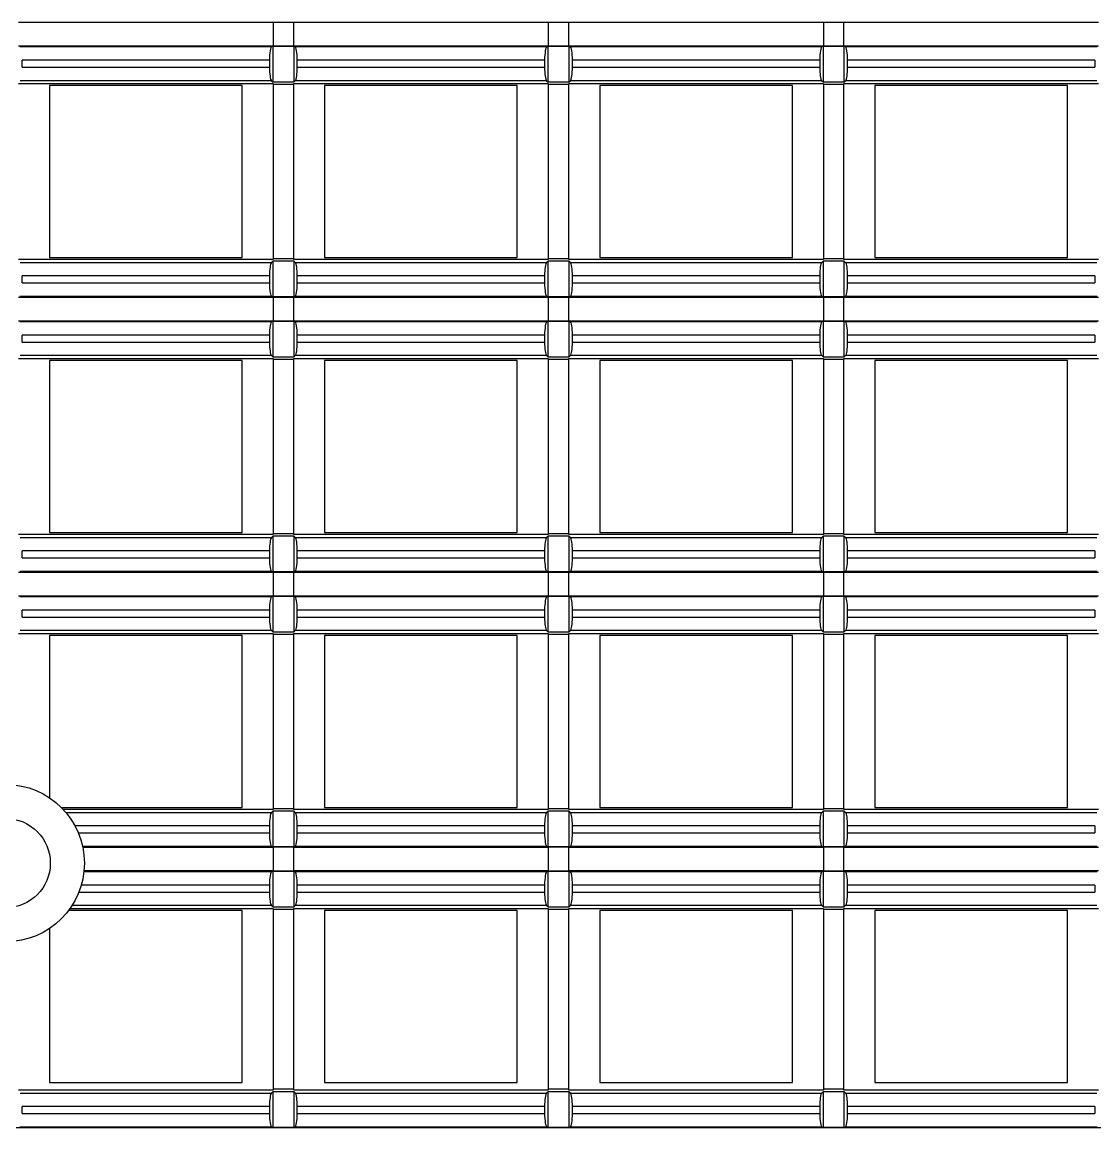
# Model space of a CAD drawing. Header units: inches. Extents: x 0 to 653, y 0 to 346.
# Drawn here: x 36.13 to 51.72, y 191.47 to 207.56 of the extents above; entities that cross this region are included whole.
import ezdxf

# ---------------------------------------------------------------- set-up
doc = ezdxf.new("R2010")
doc.units = ezdxf.units.IN
doc.header["$LTSCALE"] = 35.925693
doc.header["$MEASUREMENT"] = 0
doc.layers.get('0').update_dxf_attribs({"linetype": 'CONTINUOUS'})
doc.layers.add('2', color=7, linetype='CONTINUOUS')
doc.layers.add('71', color=7, linetype='CONTINUOUS')

msp = doc.modelspace()

# ---------------------------------------------------------------- linework, layer by layer
at = {"color": 3, "linetype": 'Continuous'}
msp.add_circle((35.885, 195.322), 0.65, dxfattribs=at)
at = {"layer": '2', "color": 132, "linetype": 'Continuous', "true_color": 0x00cccc}
for p, q in [((36.073, 207.556), (39.773, 207.556)), ((39.773, 207.556), (39.773, 207.208)), ((40.073, 207.552), (39.773, 207.552)), ((40.073, 207.208), (40.073, 207.556)), ((40.073, 207.556), (43.773, 207.556)), ((43.773, 207.556), (43.773, 207.208)), ((44.073, 207.552), (43.773, 207.552)), ((44.073, 207.208), (44.073, 207.556)), ((44.073, 207.556), (47.773, 207.556)), ((47.773, 207.556), (47.773, 207.208)), ((48.073, 207.552), (47.773, 207.552)), ((48.073, 207.208), (48.073, 207.556)), ((48.073, 207.556), (51.773, 207.556)), ((39.773, 207.208), (36.073, 207.208)), ((36.091, 207.201), (39.754, 207.201)), ((39.773, 207.204), (39.754, 207.201)), ((39.773, 207.211), (40.073, 207.211)), ((39.773, 206.681), (39.773, 207.204)), ((39.773, 207.204), (40.073, 207.204)), ((43.773, 207.208), (40.073, 207.208)), ((40.073, 207.204), (40.073, 206.681)), ((40.091, 207.201), (40.073, 207.204)), ((40.091, 207.201), (43.754, 207.201)), ((43.773, 207.204), (43.754, 207.201)), ((43.773, 207.211), (44.073, 207.211)), ((43.773, 206.681), (43.773, 207.204)), ((43.773, 207.204), (44.073, 207.204)), ((47.773, 207.208), (44.073, 207.208)), ((44.073, 207.204), (44.073, 206.681)), ((44.091, 207.201), (44.073, 207.204)), ((44.091, 207.201), (47.754, 207.201)), ((47.773, 207.204), (47.754, 207.201)), ((47.773, 207.211), (48.073, 207.211)), ((47.773, 206.681), (47.773, 207.204)), ((47.773, 207.204), (48.073, 207.204)), ((51.773, 207.208), (48.073, 207.208)), ((48.073, 207.204), (48.073, 206.681)), ((48.091, 207.201), (48.073, 207.204)), ((48.091, 207.201), (51.754, 207.201)), ((36.125, 206.901), (36.125, 207.001)), ((39.72, 207.001), (36.125, 207.001)), ((36.125, 206.901), (39.72, 206.901)), ((39.72, 207.001), (39.72, 206.901)), ((40.125, 206.901), (40.125, 207.001)), ((43.72, 207.001), (40.125, 207.001)), ((40.125, 206.901), (43.72, 206.901)), ((43.72, 207.001), (43.72, 206.901)), ((44.125, 206.901), (44.125, 207.001)), ((47.72, 207.001), (44.125, 207.001)), ((44.125, 206.901), (47.72, 206.901)), ((47.72, 207.001), (47.72, 206.901)), ((48.125, 206.901), (48.125, 207.001)), ((51.72, 207.001), (48.125, 207.001)), ((48.125, 206.901), (51.72, 206.901)), ((51.72, 207.001), (51.72, 206.901)), ((39.749, 206.704), (36.096, 206.704)), ((39.749, 206.704), (39.773, 206.681)), ((40.073, 206.681), (40.096, 206.704)), ((43.749, 206.704), (40.096, 206.704)), ((43.749, 206.704), (43.773, 206.681)), ((44.073, 206.681), (44.096, 206.704)), ((47.749, 206.704), (44.096, 206.704)), ((47.749, 206.704), (47.773, 206.681)), ((48.073, 206.681), (48.096, 206.704)), ((51.749, 206.704), (48.096, 206.704)), ((36.073, 206.663), (39.773, 206.663)), ((36.523, 206.632), (36.523, 204.132)), ((39.323, 206.632), (36.523, 206.632)), ((39.323, 204.132), (39.323, 206.632)), ((40.073, 206.681), (39.773, 206.681)), ((39.773, 206.663), (39.773, 204.101)), ((40.073, 206.646), (39.773, 206.646)), ((40.073, 204.101), (40.073, 206.663)), ((40.073, 206.663), (43.773, 206.663)), ((40.523, 206.632), (40.523, 204.132)), ((43.323, 206.632), (40.523, 206.632)), ((43.323, 204.132), (43.323, 206.632)), ((44.073, 206.681), (43.773, 206.681)), ((43.773, 206.663), (43.773, 204.101)), ((44.073, 206.646), (43.773, 206.646)), ((44.073, 204.101), (44.073, 206.663)), ((44.073, 206.663), (47.773, 206.663)), ((44.523, 206.632), (44.523, 204.132)), ((47.323, 206.632), (44.523, 206.632)), ((47.323, 204.132), (47.323, 206.632)), ((48.073, 206.681), (47.773, 206.681)), ((47.773, 206.663), (47.773, 204.101)), ((48.073, 206.646), (47.773, 206.646)), ((48.073, 204.101), (48.073, 206.663)), ((48.073, 206.663), (51.773, 206.663)), ((48.523, 206.632), (48.523, 204.132)), ((51.323, 206.632), (48.523, 206.632)), ((51.323, 204.132), (51.323, 206.632)), ((36.523, 204.132), (39.323, 204.132)), ((39.773, 204.118), (40.073, 204.118)), ((40.523, 204.132), (43.323, 204.132)), ((43.773, 204.118), (44.073, 204.118)), ((44.523, 204.132), (47.323, 204.132)), ((47.773, 204.118), (48.073, 204.118)), ((48.523, 204.132), (51.323, 204.132)), ((39.773, 204.101), (36.073, 204.101)), ((36.096, 204.06), (39.749, 204.06)), ((39.773, 204.083), (39.749, 204.06)), ((39.773, 203.559), (39.773, 204.083)), ((39.773, 204.083), (40.073, 204.083)), ((43.773, 204.101), (40.073, 204.101)), ((40.073, 204.083), (40.073, 203.559)), ((40.096, 204.06), (40.073, 204.083)), ((40.096, 204.06), (43.749, 204.06)), ((43.773, 204.083), (43.749, 204.06)), ((43.773, 203.559), (43.773, 204.083)), ((43.773, 204.083), (44.073, 204.083)), ((47.773, 204.101), (44.073, 204.101)), ((44.073, 204.083), (44.073, 203.559)), ((44.096, 204.06), (44.073, 204.083)), ((44.096, 204.06), (47.749, 204.06)), ((47.773, 204.083), (47.749, 204.06)), ((47.773, 203.559), (47.773, 204.083)), ((47.773, 204.083), (48.073, 204.083)), ((51.773, 204.101), (48.073, 204.101)), ((48.073, 204.083), (48.073, 203.559)), ((48.096, 204.06), (48.073, 204.083)), ((48.096, 204.06), (51.749, 204.06)), ((36.125, 203.763), (36.125, 203.863)), ((39.72, 203.863), (36.125, 203.863)), ((39.72, 203.863), (39.72, 203.763)), ((40.125, 203.763), (40.125, 203.863)), ((43.72, 203.863), (40.125, 203.863)), ((43.72, 203.863), (43.72, 203.763)), ((44.125, 203.763), (44.125, 203.863)), ((47.72, 203.863), (44.125, 203.863)), ((47.72, 203.863), (47.72, 203.763)), ((48.125, 203.763), (48.125, 203.863)), ((51.72, 203.863), (48.125, 203.863)), ((51.72, 203.863), (51.72, 203.763)), ((36.125, 203.763), (39.72, 203.763)), ((40.125, 203.763), (43.72, 203.763)), ((44.125, 203.763), (47.72, 203.763)), ((48.125, 203.763), (51.72, 203.763)), ((36.073, 203.556), (39.773, 203.556)), ((39.754, 203.563), (36.091, 203.563)), ((39.754, 203.563), (39.773, 203.559)), ((40.073, 203.559), (39.773, 203.559)), ((39.773, 203.556), (39.773, 203.208)), ((40.073, 203.552), (39.773, 203.552)), ((40.073, 203.559), (40.091, 203.563)), ((40.073, 203.208), (40.073, 203.556)), ((40.073, 203.556), (43.773, 203.556)), ((43.754, 203.563), (40.091, 203.563)), ((43.754, 203.563), (43.773, 203.559)), ((44.073, 203.559), (43.773, 203.559)), ((43.773, 203.556), (43.773, 203.208)), ((44.073, 203.552), (43.773, 203.552)), ((44.073, 203.559), (44.091, 203.563)), ((44.073, 203.208), (44.073, 203.556)), ((44.073, 203.556), (47.773, 203.556)), ((47.754, 203.563), (44.091, 203.563)), ((47.754, 203.563), (47.773, 203.559)), ((48.073, 203.559), (47.773, 203.559)), ((47.773, 203.556), (47.773, 203.208)), ((48.073, 203.552), (47.773, 203.552)), ((48.073, 203.559), (48.091, 203.563)), ((48.073, 203.208), (48.073, 203.556)), ((48.073, 203.556), (51.773, 203.556)), ((51.754, 203.563), (48.091, 203.563)), ((39.773, 203.208), (36.073, 203.208)), ((36.091, 203.201), (39.754, 203.201)), ((39.773, 203.204), (39.754, 203.201)), ((39.773, 203.211), (40.073, 203.211)), ((39.773, 202.681), (39.773, 203.204)), ((39.773, 203.204), (40.073, 203.204)), ((43.773, 203.208), (40.073, 203.208)), ((40.073, 203.204), (40.073, 202.681)), ((40.091, 203.201), (40.073, 203.204)), ((40.091, 203.201), (43.754, 203.201)), ((43.773, 203.204), (43.754, 203.201)), ((43.773, 203.211), (44.073, 203.211)), ((43.773, 202.681), (43.773, 203.204)), ((43.773, 203.204), (44.073, 203.204)), ((47.773, 203.208), (44.073, 203.208)), ((44.073, 203.204), (44.073, 202.681)), ((44.091, 203.201), (44.073, 203.204)), ((44.091, 203.201), (47.754, 203.201)), ((47.773, 203.204), (47.754, 203.201)), ((47.773, 203.211), (48.073, 203.211)), ((47.773, 202.681), (47.773, 203.204)), ((47.773, 203.204), (48.073, 203.204)), ((51.773, 203.208), (48.073, 203.208)), ((48.073, 203.204), (48.073, 202.681)), ((48.091, 203.201), (48.073, 203.204)), ((48.091, 203.201), (51.754, 203.201)), ((36.125, 202.901), (36.125, 203.001)), ((39.72, 203.001), (36.125, 203.001)), ((39.72, 203.001), (39.72, 202.901)), ((40.125, 202.901), (40.125, 203.001)), ((43.72, 203.001), (40.125, 203.001)), ((43.72, 203.001), (43.72, 202.901)), ((44.125, 202.901), (44.125, 203.001)), ((47.72, 203.001), (44.125, 203.001)), ((47.72, 203.001), (47.72, 202.901)), ((48.125, 202.901), (48.125, 203.001)), ((51.72, 203.001), (48.125, 203.001)), ((51.72, 203.001), (51.72, 202.901)), ((36.125, 202.901), (39.72, 202.901)), ((40.125, 202.901), (43.72, 202.901)), ((44.125, 202.901), (47.72, 202.901)), ((48.125, 202.901), (51.72, 202.901)), ((39.749, 202.704), (36.096, 202.704)), ((39.749, 202.704), (39.773, 202.681)), ((40.073, 202.681), (39.773, 202.681)), ((40.073, 202.681), (40.096, 202.704)), ((43.749, 202.704), (40.096, 202.704)), ((43.749, 202.704), (43.773, 202.681)), ((44.073, 202.681), (43.773, 202.681)), ((44.073, 202.681), (44.096, 202.704)), ((47.749, 202.704), (44.096, 202.704)), ((47.749, 202.704), (47.773, 202.681)), ((48.073, 202.681), (47.773, 202.681)), ((48.073, 202.681), (48.096, 202.704)), ((51.749, 202.704), (48.096, 202.704)), ((36.073, 202.663), (39.773, 202.663)), ((36.523, 202.632), (36.523, 200.132)), ((39.323, 202.632), (36.523, 202.632)), ((39.323, 200.132), (39.323, 202.632)), ((39.773, 202.663), (39.773, 200.101)), ((40.073, 202.646), (39.773, 202.646)), ((40.073, 200.101), (40.073, 202.663)), ((40.073, 202.663), (43.773, 202.663)), ((40.523, 202.632), (40.523, 200.132)), ((43.323, 202.632), (40.523, 202.632)), ((43.323, 200.132), (43.323, 202.632)), ((43.773, 202.663), (43.773, 200.101)), ((44.073, 202.646), (43.773, 202.646)), ((44.073, 200.101), (44.073, 202.663)), ((44.073, 202.663), (47.773, 202.663)), ((44.523, 202.632), (44.523, 200.132)), ((47.323, 202.632), (44.523, 202.632)), ((47.323, 200.132), (47.323, 202.632)), ((47.773, 202.663), (47.773, 200.101)), ((48.073, 202.646), (47.773, 202.646)), ((48.073, 200.101), (48.073, 202.663)), ((48.073, 202.663), (51.773, 202.663)), ((48.523, 202.632), (48.523, 200.132)), ((51.323, 202.632), (48.523, 202.632)), ((51.323, 200.132), (51.323, 202.632)), ((39.773, 200.101), (36.073, 200.101)), ((36.523, 200.132), (39.323, 200.132)), ((39.773, 200.118), (40.073, 200.118)), ((43.773, 200.101), (40.073, 200.101)), ((40.523, 200.132), (43.323, 200.132)), ((43.773, 200.118), (44.073, 200.118)), ((47.773, 200.101), (44.073, 200.101)), ((44.523, 200.132), (47.323, 200.132)), ((47.773, 200.118), (48.073, 200.118)), ((51.773, 200.101), (48.073, 200.101)), ((48.523, 200.132), (51.323, 200.132)), ((36.096, 200.06), (39.749, 200.06)), ((39.773, 200.083), (39.749, 200.06)), ((39.773, 199.559), (39.773, 200.083)), ((39.773, 200.083), (40.073, 200.083)), ((40.073, 200.083), (40.073, 199.559)), ((40.096, 200.06), (40.073, 200.083)), ((40.096, 200.06), (43.749, 200.06)), ((43.773, 200.083), (43.749, 200.06)), ((43.773, 199.559), (43.773, 200.083)), ((43.773, 200.083), (44.073, 200.083)), ((44.073, 200.083), (44.073, 199.559)), ((44.096, 200.06), (44.073, 200.083)), ((44.096, 200.06), (47.749, 200.06)), ((47.773, 200.083), (47.749, 200.06)), ((47.773, 199.559), (47.773, 200.083)), ((47.773, 200.083), (48.073, 200.083)), ((48.073, 200.083), (48.073, 199.559)), ((48.096, 200.06), (48.073, 200.083)), ((48.096, 200.06), (51.749, 200.06)), ((36.125, 199.763), (36.125, 199.863)), ((39.72, 199.863), (36.125, 199.863)), ((39.72, 199.863), (39.72, 199.763)), ((40.125, 199.763), (40.125, 199.863)), ((43.72, 199.863), (40.125, 199.863)), ((43.72, 199.863), (43.72, 199.763)), ((44.125, 199.763), (44.125, 199.863)), ((47.72, 199.863), (44.125, 199.863)), ((47.72, 199.863), (47.72, 199.763)), ((48.125, 199.763), (48.125, 199.863)), ((51.72, 199.863), (48.125, 199.863)), ((51.72, 199.863), (51.72, 199.763)), ((36.125, 199.763), (39.72, 199.763)), ((40.125, 199.763), (43.72, 199.763)), ((44.125, 199.763), (47.72, 199.763)), ((48.125, 199.763), (51.72, 199.763)), ((36.073, 199.556), (39.773, 199.556)), ((39.754, 199.563), (36.091, 199.563)), ((39.754, 199.563), (39.773, 199.559)), ((40.073, 199.559), (39.773, 199.559)), ((39.773, 199.556), (39.773, 199.208)), ((40.073, 199.552), (39.773, 199.552)), ((40.073, 199.559), (40.091, 199.563)), ((40.073, 199.208), (40.073, 199.556)), ((40.073, 199.556), (43.773, 199.556)), ((43.754, 199.563), (40.091, 199.563)), ((43.754, 199.563), (43.773, 199.559)), ((44.073, 199.559), (43.773, 199.559)), ((43.773, 199.556), (43.773, 199.208)), ((44.073, 199.552), (43.773, 199.552)), ((44.073, 199.559), (44.091, 199.563)), ((44.073, 199.208), (44.073, 199.556)), ((44.073, 199.556), (47.773, 199.556)), ((47.754, 199.563), (44.091, 199.563)), ((47.754, 199.563), (47.773, 199.559)), ((48.073, 199.559), (47.773, 199.559)), ((47.773, 199.556), (47.773, 199.208)), ((48.073, 199.552), (47.773, 199.552)), ((48.073, 199.559), (48.091, 199.563)), ((48.073, 199.208), (48.073, 199.556)), ((48.073, 199.556), (51.773, 199.556)), ((51.754, 199.563), (48.091, 199.563)), ((39.773, 199.208), (36.073, 199.208)), ((36.091, 199.201), (39.754, 199.201)), ((39.773, 199.205), (39.754, 199.201)), ((39.773, 199.212), (40.073, 199.212)), ((39.773, 198.681), (39.773, 199.205)), ((39.773, 199.205), (40.073, 199.205)), ((43.773, 199.208), (40.073, 199.208)), ((40.073, 199.205), (40.073, 198.681)), ((40.091, 199.201), (40.073, 199.205)), ((40.091, 199.201), (43.754, 199.201)), ((43.773, 199.205), (43.754, 199.201)), ((43.773, 199.212), (44.073, 199.212)), ((43.773, 198.681), (43.773, 199.205)), ((43.773, 199.205), (44.073, 199.205)), ((47.773, 199.208), (44.073, 199.208)), ((44.073, 199.205), (44.073, 198.681)), ((44.091, 199.201), (44.073, 199.205)), ((44.091, 199.201), (47.754, 199.201)), ((47.773, 199.205), (47.754, 199.201)), ((47.773, 199.212), (48.073, 199.212)), ((47.773, 198.681), (47.773, 199.205)), ((47.773, 199.205), (48.073, 199.205)), ((51.773, 199.208), (48.073, 199.208)), ((48.073, 199.205), (48.073, 198.681)), ((48.091, 199.201), (48.073, 199.205)), ((48.091, 199.201), (51.754, 199.201)), ((36.125, 198.901), (36.125, 199.001)), ((39.72, 199.001), (36.125, 199.001)), ((39.72, 199.001), (39.72, 198.901)), ((40.125, 198.901), (40.125, 199.001)), ((43.72, 199.001), (40.125, 199.001)), ((43.72, 199.001), (43.72, 198.901)), ((44.125, 198.901), (44.125, 199.001)), ((47.72, 199.001), (44.125, 199.001)), ((47.72, 199.001), (47.72, 198.901)), ((48.125, 198.901), (48.125, 199.001)), ((51.72, 199.001), (48.125, 199.001)), ((51.72, 199.001), (51.72, 198.901)), ((36.125, 198.901), (39.72, 198.901)), ((40.125, 198.901), (43.72, 198.901)), ((44.125, 198.901), (47.72, 198.901)), ((48.125, 198.901), (51.72, 198.901)), ((36.073, 198.663), (39.773, 198.663)), ((39.749, 198.704), (36.096, 198.704)), ((39.749, 198.704), (39.773, 198.681)), ((40.073, 198.681), (39.773, 198.681)), ((39.773, 198.663), (39.773, 196.101)), ((40.073, 198.646), (39.773, 198.646)), ((40.073, 198.681), (40.096, 198.704)), ((40.073, 196.101), (40.073, 198.663)), ((40.073, 198.663), (43.773, 198.663)), ((43.749, 198.704), (40.096, 198.704)), ((43.749, 198.704), (43.773, 198.681)), ((44.073, 198.681), (43.773, 198.681)), ((43.773, 198.663), (43.773, 196.101)), ((44.073, 198.646), (43.773, 198.646)), ((44.073, 198.681), (44.096, 198.704)), ((44.073, 196.101), (44.073, 198.663)), ((44.073, 198.663), (47.773, 198.663)), ((47.749, 198.704), (44.096, 198.704)), ((47.749, 198.704), (47.773, 198.681)), ((48.073, 198.681), (47.773, 198.681)), ((47.773, 198.663), (47.773, 196.101)), ((48.073, 198.646), (47.773, 198.646)), ((48.073, 198.681), (48.096, 198.704)), ((48.073, 196.101), (48.073, 198.663)), ((48.073, 198.663), (51.773, 198.663)), ((51.749, 198.704), (48.096, 198.704)), ((36.523, 198.632), (36.523, 196.274)), ((39.323, 198.632), (36.523, 198.632)), ((39.323, 196.132), (39.323, 198.632)), ((40.523, 198.632), (40.523, 196.132)), ((43.323, 198.632), (40.523, 198.632)), ((43.323, 196.132), (43.323, 198.632)), ((44.523, 198.632), (44.523, 196.132)), ((47.323, 198.632), (44.523, 198.632)), ((47.323, 196.132), (47.323, 198.632)), ((48.523, 198.632), (48.523, 196.132)), ((51.323, 198.632), (48.523, 198.632)), ((51.323, 196.132), (51.323, 198.632)), ((36.695, 196.132), (39.323, 196.132)), ((39.773, 196.101), (36.725, 196.101)), ((39.773, 196.083), (39.749, 196.06)), ((39.773, 196.118), (40.073, 196.118)), ((39.773, 195.56), (39.773, 196.083)), ((39.773, 196.083), (40.073, 196.083)), ((43.773, 196.101), (40.073, 196.101)), ((40.073, 196.083), (40.073, 195.56)), ((40.096, 196.06), (40.073, 196.083)), ((40.523, 196.132), (43.323, 196.132)), ((43.773, 196.083), (43.749, 196.06)), ((43.773, 196.118), (44.073, 196.118)), ((43.773, 195.56), (43.773, 196.083)), ((43.773, 196.083), (44.073, 196.083)), ((47.773, 196.101), (44.073, 196.101)), ((44.073, 196.083), (44.073, 195.56)), ((44.096, 196.06), (44.073, 196.083)), ((44.523, 196.132), (47.323, 196.132)), ((47.773, 196.083), (47.749, 196.06)), ((47.773, 196.118), (48.073, 196.118)), ((47.773, 195.56), (47.773, 196.083)), ((47.773, 196.083), (48.073, 196.083)), ((51.773, 196.101), (48.073, 196.101)), ((48.073, 196.083), (48.073, 195.56)), ((48.096, 196.06), (48.073, 196.083)), ((48.523, 196.132), (51.323, 196.132)), ((36.761, 196.06), (39.749, 196.06)), ((40.096, 196.06), (43.749, 196.06)), ((44.096, 196.06), (47.749, 196.06)), ((48.096, 196.06), (51.749, 196.06)), ((39.72, 195.863), (36.895, 195.863)), ((36.942, 195.763), (39.72, 195.763)), ((39.72, 195.863), (39.72, 195.763)), ((40.125, 195.763), (40.125, 195.863)), ((43.72, 195.863), (40.125, 195.863)), ((40.125, 195.763), (43.72, 195.763)), ((43.72, 195.863), (43.72, 195.763)), ((44.125, 195.763), (44.125, 195.863)), ((47.72, 195.863), (44.125, 195.863)), ((44.125, 195.763), (47.72, 195.763)), ((47.72, 195.863), (47.72, 195.763)), ((48.125, 195.763), (48.125, 195.863)), ((51.72, 195.863), (48.125, 195.863)), ((48.125, 195.763), (51.72, 195.763)), ((51.72, 195.863), (51.72, 195.763)), ((39.754, 195.563), (37.005, 195.563)), ((37.006, 195.556), (39.773, 195.556)), ((39.754, 195.563), (39.773, 195.56)), ((40.073, 195.56), (39.773, 195.56)), ((39.773, 195.556), (39.773, 195.208)), ((40.073, 195.553), (39.773, 195.553)), ((40.073, 195.56), (40.091, 195.563)), ((40.073, 195.208), (40.073, 195.556)), ((40.073, 195.556), (43.773, 195.556)), ((43.754, 195.563), (40.091, 195.563)), ((43.754, 195.563), (43.773, 195.56)), ((44.073, 195.56), (43.773, 195.56)), ((43.773, 195.556), (43.773, 195.208)), ((44.073, 195.553), (43.773, 195.553)), ((44.073, 195.56), (44.091, 195.563)), ((44.073, 195.208), (44.073, 195.556)), ((44.073, 195.556), (47.773, 195.556)), ((47.754, 195.563), (44.091, 195.563)), ((47.754, 195.563), (47.773, 195.56)), ((48.073, 195.56), (47.773, 195.56)), ((47.773, 195.556), (47.773, 195.208)), ((48.073, 195.553), (47.773, 195.553)), ((48.073, 195.56), (48.091, 195.563)), ((48.073, 195.208), (48.073, 195.556)), ((48.073, 195.556), (51.773, 195.556)), ((51.754, 195.563), (48.091, 195.563)), ((37.024, 195.201), (39.754, 195.201)), ((39.773, 195.208), (37.025, 195.208)), ((39.773, 195.205), (39.754, 195.201)), ((39.773, 195.212), (40.073, 195.212)), ((39.773, 194.681), (39.773, 195.205)), ((39.773, 195.205), (40.073, 195.205)), ((43.773, 195.208), (40.073, 195.208)), ((40.073, 195.205), (40.073, 194.681)), ((40.091, 195.201), (40.073, 195.205)), ((40.091, 195.201), (43.754, 195.201)), ((43.773, 195.205), (43.754, 195.201)), ((43.773, 195.212), (44.073, 195.212)), ((43.773, 194.681), (43.773, 195.205)), ((43.773, 195.205), (44.073, 195.205)), ((47.773, 195.208), (44.073, 195.208)), ((44.073, 195.205), (44.073, 194.681)), ((44.091, 195.201), (44.073, 195.205)), ((44.091, 195.201), (47.754, 195.201)), ((47.773, 195.205), (47.754, 195.201)), ((47.773, 195.212), (48.073, 195.212)), ((47.773, 194.681), (47.773, 195.205)), ((47.773, 195.205), (48.073, 195.205)), ((51.773, 195.208), (48.073, 195.208)), ((48.073, 195.205), (48.073, 194.681)), ((48.091, 195.201), (48.073, 195.205)), ((48.091, 195.201), (51.754, 195.201)), ((39.72, 195.001), (36.984, 195.001)), ((39.72, 195.001), (39.72, 194.901)), ((40.125, 194.901), (40.125, 195.001)), ((43.72, 195.001), (40.125, 195.001)), ((43.72, 195.001), (43.72, 194.901)), ((44.125, 194.901), (44.125, 195.001)), ((47.72, 195.001), (44.125, 195.001)), ((47.72, 195.001), (47.72, 194.901)), ((48.125, 194.901), (48.125, 195.001)), ((51.72, 195.001), (48.125, 195.001)), ((51.72, 195.001), (51.72, 194.901)), ((36.95, 194.901), (39.72, 194.901)), ((40.125, 194.901), (43.72, 194.901)), ((44.125, 194.901), (47.72, 194.901)), ((48.125, 194.901), (51.72, 194.901)), ((39.323, 194.632), (36.799, 194.632)), ((36.822, 194.663), (39.773, 194.663)), ((39.749, 194.704), (36.849, 194.704)), ((39.323, 192.132), (39.323, 194.632)), ((39.749, 194.704), (39.773, 194.681)), ((40.073, 194.681), (39.773, 194.681)), ((39.773, 194.663), (39.773, 192.019)), ((40.073, 194.646), (39.773, 194.646)), ((40.073, 194.681), (40.096, 194.704)), ((40.073, 192.019), (40.073, 194.663)), ((40.073, 194.663), (43.773, 194.663)), ((43.749, 194.704), (40.096, 194.704)), ((40.523, 194.632), (40.523, 192.132)), ((43.323, 194.632), (40.523, 194.632)), ((43.323, 192.132), (43.323, 194.632)), ((43.749, 194.704), (43.773, 194.681)), ((44.073, 194.681), (43.773, 194.681)), ((43.773, 194.663), (43.773, 192.019)), ((44.073, 194.646), (43.773, 194.646)), ((44.073, 194.681), (44.096, 194.704)), ((44.073, 192.019), (44.073, 194.663)), ((44.073, 194.663), (47.773, 194.663)), ((47.749, 194.704), (44.096, 194.704)), ((44.523, 194.632), (44.523, 192.132)), ((47.323, 194.632), (44.523, 194.632)), ((47.323, 192.132), (47.323, 194.632)), ((47.749, 194.704), (47.773, 194.681)), ((48.073, 194.681), (47.773, 194.681)), ((47.773, 194.663), (47.773, 192.019)), ((48.073, 194.646), (47.773, 194.646)), ((48.073, 194.681), (48.096, 194.704)), ((48.073, 192.019), (48.073, 194.663)), ((48.073, 194.663), (51.773, 194.663)), ((51.749, 194.704), (48.096, 194.704)), ((48.523, 194.632), (48.523, 192.132)), ((51.323, 194.632), (48.523, 194.632)), ((51.323, 192.132), (51.323, 194.632)), ((36.523, 194.371), (36.523, 192.132)), ((36.523, 192.132), (39.323, 192.132)), ((40.523, 192.132), (43.323, 192.132)), ((44.523, 192.132), (47.323, 192.132)), ((48.523, 192.132), (51.323, 192.132)), ((39.773, 192.019), (36.073, 192.019)), ((36.096, 191.978), (39.749, 191.978)), ((39.773, 192.002), (39.749, 191.978)), ((39.773, 192.037), (40.073, 192.037)), ((39.773, 191.478), (39.773, 192.002)), ((39.773, 192.002), (40.073, 192.002)), ((43.773, 192.019), (40.073, 192.019)), ((40.073, 192.002), (40.073, 191.478)), ((40.096, 191.978), (40.073, 192.002)), ((40.096, 191.978), (43.749, 191.978)), ((43.773, 192.002), (43.749, 191.978)), ((43.773, 192.037), (44.073, 192.037)), ((43.773, 191.478), (43.773, 192.002)), ((43.773, 192.002), (44.073, 192.002)), ((47.773, 192.019), (44.073, 192.019)), ((44.073, 192.002), (44.073, 191.478)), ((44.096, 191.978), (44.073, 192.002)), ((44.096, 191.978), (47.749, 191.978)), ((47.773, 192.002), (47.749, 191.978)), ((47.773, 192.037), (48.073, 192.037)), ((47.773, 191.478), (47.773, 192.002)), ((47.773, 192.002), (48.073, 192.002)), ((51.773, 192.019), (48.073, 192.019)), ((48.073, 192.002), (48.073, 191.478)), ((48.096, 191.978), (48.073, 192.002)), ((48.096, 191.978), (51.749, 191.978)), ((36.125, 191.682), (36.125, 191.782)), ((39.72, 191.782), (36.125, 191.782)), ((39.72, 191.782), (39.72, 191.682)), ((40.125, 191.682), (40.125, 191.782)), ((43.72, 191.782), (40.125, 191.782)), ((43.72, 191.782), (43.72, 191.682)), ((44.125, 191.682), (44.125, 191.782)), ((47.72, 191.782), (44.125, 191.782)), ((47.72, 191.782), (47.72, 191.682)), ((48.125, 191.682), (48.125, 191.782)), ((51.72, 191.782), (48.125, 191.782)), ((51.72, 191.782), (51.72, 191.682)), ((36.125, 191.682), (39.72, 191.682)), ((40.125, 191.682), (43.72, 191.682)), ((44.125, 191.682), (47.72, 191.682)), ((48.125, 191.682), (51.72, 191.682)), ((0, 191.475), (127.845, 191.475)), ((127.845, 191.471), (0, 191.471)), ((39.754, 191.482), (36.091, 191.482)), ((39.754, 191.482), (39.773, 191.478)), ((40.073, 191.478), (39.773, 191.478)), ((40.073, 191.478), (40.091, 191.482)), ((43.754, 191.482), (40.091, 191.482)), ((43.754, 191.482), (43.773, 191.478)), ((44.073, 191.478), (43.773, 191.478)), ((44.073, 191.478), (44.091, 191.482)), ((47.754, 191.482), (44.091, 191.482)), ((47.754, 191.482), (47.773, 191.478)), ((48.073, 191.478), (47.773, 191.478)), ((48.073, 191.478), (48.091, 191.482)), ((51.754, 191.482), (48.091, 191.482))]:
    msp.add_line(p, q, dxfattribs=at)
for centre, start_param, end_param in [((39.756, 207.001), 0.034907, 1.570796), ((40.09, 207.001), -1.570796, -0.034907), ((43.756, 207.001), 0.034907, 1.570796), ((44.09, 207.001), -1.570796, -0.034907), ((47.755, 207.001), 0.034907, 1.570796), ((48.09, 207.001), -1.570796, -0.034907), ((39.756, 206.901), 1.570796, 2.96706), ((40.09, 206.901), -2.96706, -1.570796), ((43.756, 206.901), 1.570796, 2.96706), ((44.09, 206.901), -2.96706, -1.570796), ((47.755, 206.901), 1.570796, 2.96706), ((48.09, 206.901), -2.96706, -1.570796), ((39.756, 203.863), 0.174533, 1.570796), ((40.09, 203.863), -1.570796, -0.174533), ((43.756, 203.863), 0.174533, 1.570796), ((44.09, 203.863), -1.570796, -0.174533), ((47.755, 203.863), 0.174533, 1.570796), ((48.09, 203.863), -1.570796, -0.174533), ((39.756, 203.763), -4.712389, -3.176499), ((40.09, 203.763), -3.106686, -1.570796), ((43.756, 203.763), 1.570796, 3.106686), ((44.09, 203.763), -3.106686, -1.570796), ((47.755, 203.763), -4.712389, -3.176499), ((48.09, 203.763), -3.106686, -1.570796), ((39.756, 203.001), 0.034907, 1.570796), ((40.09, 203.001), -1.570796, -0.034907), ((43.756, 203.001), 0.034907, 1.570796), ((44.09, 203.001), -1.570796, -0.034907), ((47.755, 203.001), 0.034907, 1.570796), ((48.09, 203.001), -1.570796, -0.034907), ((39.756, 202.901), 1.570796, 2.96706), ((40.09, 202.901), -2.96706, -1.570796), ((43.756, 202.901), 1.570796, 2.96706), ((44.09, 202.901), -2.96706, -1.570796), ((47.755, 202.901), 1.570796, 2.96706), ((48.09, 202.901), -2.96706, -1.570796), ((39.756, 199.863), 0.174533, 1.570796), ((40.09, 199.863), -1.570796, -0.174533), ((43.756, 199.863), 0.174533, 1.570796), ((44.09, 199.863), -1.570796, -0.174533), ((47.755, 199.863), 0.174533, 1.570796), ((48.09, 199.863), -1.570796, -0.174533), ((39.756, 199.763), -4.712389, -3.176499), ((40.09, 199.763), -3.106686, -1.570796), ((43.756, 199.763), 1.570796, 3.106686), ((44.09, 199.763), -3.106686, -1.570796), ((47.755, 199.763), -4.712389, -3.176499), ((48.09, 199.763), -3.106686, -1.570796), ((39.756, 199.001), 0.034907, 1.570796), ((40.09, 199.001), -1.570796, -0.034907), ((43.756, 199.001), 0.034907, 1.570796), ((44.09, 199.001), -1.570796, -0.034907), ((47.755, 199.001), 0.034907, 1.570796), ((48.09, 199.001), -1.570796, -0.034907), ((39.756, 198.901), 1.570796, 2.96706), ((40.09, 198.901), -2.96706, -1.570796), ((43.756, 198.901), 1.570796, 2.96706), ((44.09, 198.901), -2.96706, -1.570796), ((47.755, 198.901), 1.570796, 2.96706), ((48.09, 198.901), -2.96706, -1.570796), ((39.756, 195.863), 0.174533, 1.570796), ((40.09, 195.863), -1.570796, -0.174533), ((43.756, 195.863), 0.174533, 1.570796), ((44.09, 195.863), -1.570796, -0.174533), ((47.755, 195.863), 0.174533, 1.570796), ((48.09, 195.863), -1.570796, -0.174533), ((39.756, 195.763), -4.712389, -3.176499), ((40.09, 195.763), -3.106686, -1.570796), ((43.756, 195.763), 1.570796, 3.106686), ((44.09, 195.763), -3.106686, -1.570796), ((47.755, 195.763), -4.712389, -3.176499), ((48.09, 195.763), -3.106686, -1.570796), ((39.756, 195.001), 0.034907, 1.570796), ((40.09, 195.001), -1.570796, -0.034907), ((43.756, 195.001), 0.034907, 1.570796), ((44.09, 195.001), -1.570796, -0.034907), ((47.755, 195.001), 0.034907, 1.570796), ((48.09, 195.001), -1.570796, -0.034907), ((39.756, 194.901), 1.570796, 2.96706), ((40.09, 194.901), -2.96706, -1.570796), ((43.756, 194.901), 1.570796, 2.96706), ((44.09, 194.901), -2.96706, -1.570796), ((47.755, 194.901), 1.570796, 2.96706), ((48.09, 194.901), -2.96706, -1.570796), ((39.756, 191.782), 0.174533, 1.570796), ((40.09, 191.782), -1.570796, -0.174533), ((43.756, 191.782), 0.174533, 1.570796), ((44.09, 191.782), -1.570796, -0.174533), ((47.755, 191.782), 0.174533, 1.570796), ((48.09, 191.782), -1.570796, -0.174533), ((39.756, 191.682), -4.712389, -3.176499), ((40.09, 191.682), -3.106686, -1.570796), ((43.756, 191.682), 1.570796, 3.106686), ((44.09, 191.682), -3.106686, -1.570796), ((47.755, 191.682), -4.712389, -3.176499), ((48.09, 191.682), -3.106686, -1.570796)]:
    msp.add_ellipse(centre, major_axis=(0, 0.2), ratio=0.176327, start_param=start_param, end_param=end_param, dxfattribs=at)
at = {"layer": '71', "color": 3, "linetype": 'Continuous'}
msp.add_circle((35.885, 195.322), 1.145, dxfattribs=at)

doc.saveas('drawing.dxf')
